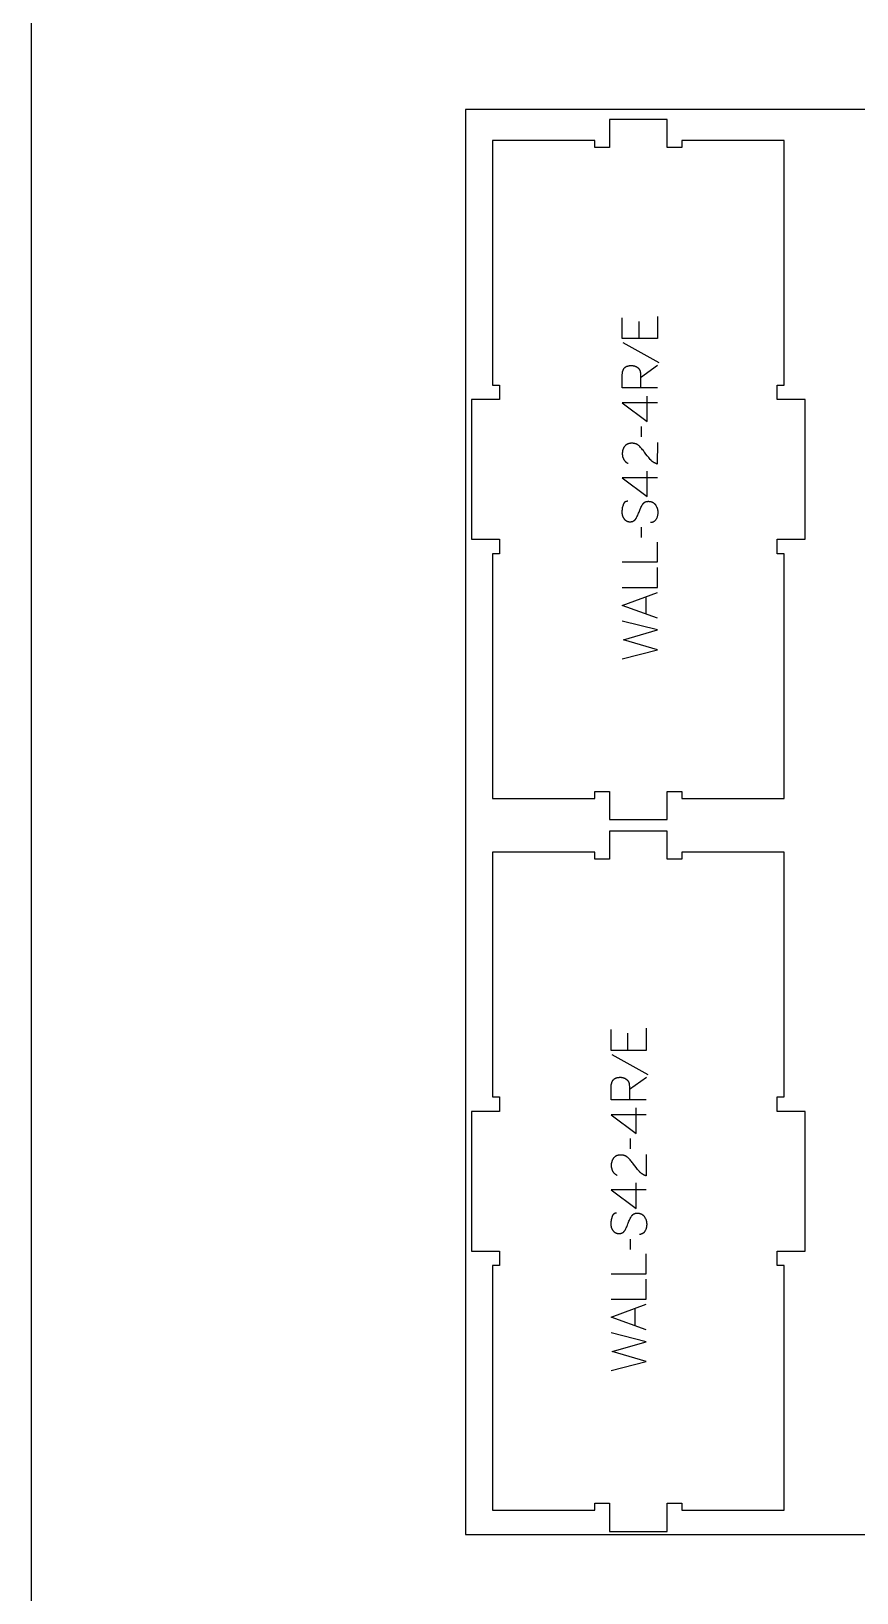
# Model space of a CAD drawing. Extents: x -10701 to -7518, y -36097 to -28504.
# Drawn here: x -10701 to -9995, y -31798 to -30461 of the extents above; entities that cross this region are included whole.
import ezdxf

# ---------------------------------------------------------------- set-up
doc = ezdxf.new("R2010")
doc.units = 0
for name, color, linetype in [('0_SHEET_SPRUCEPLY_2440X122', 1, 'CONTINUOUS'), ('1_ANYTOOL_1MMDEEP_LABELS_S', 2, 'CONTINUOUS'), ('4_ANYTOOL_CUTTHROUGH_OUTSI', 5, 'CONTINUOUS'), ('DONOTCUT', 18, 'CONTINUOUS')]:
    doc.layers.add(name, color=color, linetype=linetype)

msp = doc.modelspace()

# ---------------------------------------------------------------- linework, layer by layer
at = {"layer": '0_SHEET_SPRUCEPLY_2440X122'}
msp.add_lwpolyline([(-10329.7, -30527.8), (-10329.7, -31747.8), (-7889.7, -31747.8), (-7889.7, -30527.8)], close=True, dxfattribs=at)
at = {"layer": '1_ANYTOOL_1MMDEEP_LABELS_S'}
for points in [[(-10165.6, -30704.9), (-10165.6, -30723.9), (-10195.6, -30723.9), (-10195.6, -30706)], [(-10181.6, -30709.2), (-10181.6, -30723.9)], [(-10195.1, -30727.3), (-10164.3, -30744.5)], [(-10165.6, -30766.2), (-10195.6, -30766.2), (-10195.6, -30754.9), (-10195.6, -30754.4), (-10195.5, -30753.9), (-10195.5, -30753.7), (-10195.5, -30753.5), (-10195.5, -30753.2), (-10195.5, -30753), (-10195.4, -30752.8), (-10195.4, -30752.6), (-10195.3, -30752.4), (-10195.3, -30752.2), (-10195.3, -30752), (-10195.2, -30751.8), (-10195.1, -30751.6), (-10195.1, -30751.4), (-10195, -30751.2), (-10195, -30751), (-10194.9, -30750.9), (-10194.8, -30750.7), (-10194.7, -30750.5), (-10194.7, -30750.3), (-10194.6, -30750.2), (-10194.5, -30750), (-10194.4, -30749.9), (-10194.3, -30749.7), (-10194.2, -30749.6), (-10194.1, -30749.4), (-10194, -30749.3), (-10193.9, -30749.2), (-10193.7, -30749), (-10193.6, -30748.9), (-10193.5, -30748.8), (-10193.4, -30748.7), (-10193.2, -30748.6), (-10193.1, -30748.4), (-10193, -30748.3), (-10192.8, -30748.2), (-10192.7, -30748.1), (-10192.5, -30748), (-10192.4, -30747.9), (-10192.2, -30747.9), (-10192, -30747.8), (-10191.9, -30747.7), (-10191.7, -30747.6), (-10191.5, -30747.5), (-10191.3, -30747.5), (-10191.2, -30747.4), (-10191, -30747.4), (-10190.8, -30747.3), (-10190.6, -30747.2), (-10190.4, -30747.2), (-10190.2, -30747.2), (-10190, -30747.1), (-10189.8, -30747.1), (-10189.6, -30747), (-10189.4, -30747), (-10189.1, -30747), (-10188.9, -30747), (-10188.7, -30746.9), (-10188.2, -30746.9), (-10187.7, -30746.9), (-10187.6, -30746.9), (-10187.4, -30746.9), (-10187.2, -30746.9), (-10187, -30746.9), (-10186.9, -30747), (-10186.7, -30747), (-10186.5, -30747), (-10186.4, -30747), (-10186.2, -30747.1), (-10186, -30747.1), (-10185.8, -30747.1), (-10185.7, -30747.2), (-10185.5, -30747.2), (-10185.4, -30747.3), (-10185.2, -30747.3), (-10185, -30747.4), (-10184.9, -30747.4), (-10184.7, -30747.5), (-10184.5, -30747.5), (-10184.4, -30747.6), (-10184.2, -30747.7), (-10184.1, -30747.8), (-10183.9, -30747.8), (-10183.8, -30747.9), (-10183.6, -30748), (-10183.5, -30748.1), (-10183.3, -30748.2), (-10183.1, -30748.3), (-10183, -30748.4), (-10182.8, -30748.5), (-10182.7, -30748.6), (-10182.5, -30748.7), (-10182.4, -30748.8), (-10182.3, -30748.9), (-10182.1, -30749), (-10182, -30749.2), (-10181.9, -30749.3), (-10181.7, -30749.4), (-10181.6, -30749.5), (-10181.5, -30749.7), (-10181.4, -30749.8), (-10181.3, -30749.9), (-10181.2, -30750.1), (-10181.1, -30750.2), (-10181, -30750.3), (-10180.9, -30750.5), (-10180.8, -30750.6), (-10180.8, -30750.8), (-10180.7, -30750.9), (-10180.6, -30751.1), (-10180.6, -30751.2), (-10180.5, -30751.4), (-10180.4, -30751.6), (-10180.4, -30751.7), (-10180.3, -30751.9), (-10180.3, -30752.1), (-10180.3, -30752.2), (-10180.2, -30752.4), (-10180.2, -30752.6), (-10180.2, -30752.7), (-10180.1, -30752.9), (-10180.1, -30753.1), (-10180.1, -30753.3), (-10180, -30755.2), (-10180, -30757.2), (-10180, -30766.2)], [(-10180, -30757.2), (-10165.5, -30746.8)], [(-10165.6, -30779), (-10195.6, -30779), (-10174.2, -30795)], [(-10174.2, -30795), (-10174.2, -30773.2)], [(-10179.5, -30799.3), (-10179.4, -30808.1)], [(-10165.6, -30813), (-10165.7, -30831.3), (-10166.1, -30831.2), (-10166.3, -30831.1), (-10166.6, -30831), (-10166.8, -30830.9), (-10167, -30830.8), (-10167.2, -30830.7), (-10167.4, -30830.6), (-10167.6, -30830.5), (-10167.8, -30830.4), (-10168.1, -30830.3), (-10168.3, -30830.2), (-10168.5, -30830.1), (-10168.7, -30830), (-10168.9, -30829.9), (-10169, -30829.7), (-10169.2, -30829.6), (-10169.4, -30829.5), (-10169.6, -30829.3), (-10169.8, -30829.2), (-10170, -30829.1), (-10170.2, -30828.9), (-10170.3, -30828.8), (-10170.5, -30828.6), (-10170.7, -30828.4), (-10170.8, -30828.3), (-10171, -30828.1), (-10171.2, -30828), (-10171.3, -30827.8), (-10171.5, -30827.6), (-10171.8, -30827.3), (-10173, -30825.8), (-10174.2, -30824.3), (-10175.4, -30822.8), (-10176.5, -30821.3), (-10177.1, -30820.5), (-10177.6, -30819.8), (-10178.2, -30819.1), (-10178.8, -30818.4), (-10179.4, -30817.7), (-10180, -30817.1), (-10180.6, -30816.4), (-10181.2, -30815.8), (-10181.4, -30815.7), (-10181.5, -30815.5), (-10181.7, -30815.4), (-10181.9, -30815.3), (-10182, -30815.2), (-10182.2, -30815), (-10182.4, -30814.9), (-10182.5, -30814.8), (-10182.7, -30814.7), (-10182.9, -30814.6), (-10183.1, -30814.5), (-10183.2, -30814.4), (-10183.4, -30814.3), (-10183.6, -30814.2), (-10183.8, -30814.1), (-10184, -30814.1), (-10184.2, -30814), (-10184.4, -30813.9), (-10184.6, -30813.9), (-10184.8, -30813.8), (-10185, -30813.8), (-10185.2, -30813.7), (-10185.4, -30813.7), (-10185.6, -30813.6), (-10185.8, -30813.6), (-10186, -30813.6), (-10186.2, -30813.5), (-10186.5, -30813.5), (-10186.7, -30813.5), (-10186.9, -30813.5), (-10187.1, -30813.5), (-10187.3, -30813.5), (-10187.6, -30813.5), (-10187.8, -30813.5), (-10188.1, -30813.5), (-10188.3, -30813.5), (-10188.6, -30813.5), (-10188.8, -30813.6), (-10189, -30813.6), (-10189.2, -30813.6), (-10189.5, -30813.7), (-10189.7, -30813.7), (-10189.9, -30813.8), (-10190.1, -30813.8), (-10190.3, -30813.9), (-10190.5, -30814), (-10190.7, -30814), (-10190.9, -30814.1), (-10191.1, -30814.2), (-10191.3, -30814.3), (-10191.5, -30814.4), (-10191.6, -30814.5), (-10191.8, -30814.6), (-10192, -30814.7), (-10192.1, -30814.8), (-10192.3, -30814.9), (-10192.5, -30815), (-10192.6, -30815.1), (-10192.8, -30815.3), (-10192.9, -30815.4), (-10193.1, -30815.6), (-10193.2, -30815.7), (-10193.3, -30815.8), (-10193.5, -30816), (-10193.6, -30816.2), (-10193.7, -30816.3), (-10193.9, -30816.5), (-10194, -30816.7), (-10194.1, -30816.8), (-10194.2, -30817), (-10194.3, -30817.2), (-10194.4, -30817.3), (-10194.5, -30817.5), (-10194.6, -30817.7), (-10194.7, -30817.9), (-10194.8, -30818.1), (-10194.8, -30818.3), (-10194.9, -30818.5), (-10195, -30818.7), (-10195.1, -30818.9), (-10195.1, -30819.1), (-10195.2, -30819.3), (-10195.2, -30819.5), (-10195.3, -30819.7), (-10195.3, -30819.9), (-10195.4, -30820.1), (-10195.4, -30820.3), (-10195.4, -30820.5), (-10195.5, -30820.8), (-10195.5, -30821), (-10195.5, -30821.2), (-10195.5, -30821.4), (-10195.6, -30821.7), (-10195.6, -30821.9), (-10195.6, -30822.4), (-10195.6, -30822.8), (-10195.6, -30823.1), (-10195.5, -30823.5), (-10195.5, -30823.8), (-10195.5, -30824.2), (-10195.4, -30824.5), (-10195.3, -30824.8), (-10195.3, -30825.1), (-10195.2, -30825.5), (-10195.1, -30825.6), (-10195.1, -30825.8), (-10195, -30825.9), (-10195, -30826.1), (-10194.9, -30826.2), (-10194.9, -30826.4), (-10194.8, -30826.5), (-10194.7, -30826.6), (-10194.7, -30826.8), (-10194.6, -30826.9), (-10194.5, -30827.1), (-10194.5, -30827.2), (-10194.4, -30827.3), (-10194.3, -30827.5), (-10194.2, -30827.6), (-10194.1, -30827.7), (-10194.1, -30827.9), (-10194, -30828), (-10193.9, -30828.1), (-10193.8, -30828.2), (-10193.7, -30828.4), (-10193.6, -30828.5), (-10193.5, -30828.6), (-10193.4, -30828.7), (-10193.3, -30828.8), (-10193.2, -30828.9), (-10193.1, -30829.1), (-10192.9, -30829.2), (-10192.8, -30829.3), (-10192.7, -30829.4), (-10192.6, -30829.5), (-10192.5, -30829.6), (-10192.2, -30829.8), (-10191.9, -30830), (-10191.7, -30830.2), (-10191.4, -30830.4), (-10191.1, -30830.5), (-10190.8, -30830.7), (-10190.5, -30830.9)], [(-10165.6, -30843.2), (-10195.6, -30843.2), (-10174.2, -30859.2)], [(-10174.2, -30859.2), (-10174.2, -30837.4)], [(-10191, -30863.2), (-10191.2, -30863.2), (-10191.3, -30863.2), (-10191.4, -30863.2), (-10191.5, -30863.3), (-10191.5, -30863.3), (-10191.6, -30863.3), (-10191.7, -30863.3), (-10191.8, -30863.3), (-10191.9, -30863.3), (-10192, -30863.3), (-10192.1, -30863.3), (-10192.1, -30863.4), (-10192.2, -30863.4), (-10192.3, -30863.4), (-10192.4, -30863.4), (-10192.5, -30863.5), (-10192.5, -30863.5), (-10192.6, -30863.5), (-10192.7, -30863.6), (-10192.8, -30863.6), (-10192.8, -30863.6), (-10192.9, -30863.7), (-10193, -30863.7), (-10193, -30863.7), (-10193.1, -30863.8), (-10193.2, -30863.8), (-10193.3, -30863.9), (-10193.3, -30863.9), (-10193.4, -30864), (-10193.4, -30864), (-10193.5, -30864.1), (-10193.6, -30864.1), (-10193.6, -30864.2), (-10193.7, -30864.2), (-10193.8, -30864.3), (-10193.8, -30864.3), (-10193.9, -30864.4), (-10193.9, -30864.4), (-10194, -30864.5), (-10194, -30864.6), (-10194.1, -30864.6), (-10194.1, -30864.7), (-10194.2, -30864.8), (-10194.2, -30864.9), (-10194.3, -30864.9), (-10194.3, -30865), (-10194.4, -30865.1), (-10194.4, -30865.2), (-10194.5, -30865.2), (-10194.5, -30865.3), (-10194.6, -30865.4), (-10194.6, -30865.6), (-10194.7, -30865.7), (-10194.8, -30865.9), (-10194.9, -30866.1), (-10194.9, -30866.3), (-10195, -30866.5), (-10195.2, -30867.3), (-10195.4, -30868.1), (-10195.6, -30868.9), (-10195.7, -30869.7), (-10195.7, -30870.1), (-10195.8, -30870.4), (-10195.8, -30870.8), (-10195.9, -30871.2), (-10195.9, -30871.5), (-10195.9, -30871.9), (-10195.9, -30872.3), (-10195.9, -30872.6), (-10195.9, -30872.8), (-10195.9, -30873), (-10195.9, -30873.2), (-10195.9, -30873.4), (-10195.9, -30873.6), (-10195.9, -30873.8), (-10195.8, -30874), (-10195.8, -30874.1), (-10195.8, -30874.3), (-10195.7, -30874.5), (-10195.7, -30874.7), (-10195.7, -30874.9), (-10195.6, -30875.1), (-10195.6, -30875.2), (-10195.5, -30875.4), (-10195.5, -30875.6), (-10195.4, -30875.8), (-10195.3, -30875.9), (-10195.3, -30876.1), (-10195.2, -30876.3), (-10195.1, -30876.4), (-10195.1, -30876.6), (-10195, -30876.8), (-10194.9, -30876.9), (-10194.8, -30877.1), (-10194.7, -30877.3), (-10194.6, -30877.4), (-10194.5, -30877.6), (-10194.4, -30877.8), (-10194.3, -30877.9), (-10194.2, -30878.1), (-10194.1, -30878.2), (-10194, -30878.4), (-10193.9, -30878.5), (-10193.7, -30878.7), (-10193.6, -30878.8), (-10193.5, -30878.9), (-10193.4, -30879.1), (-10193.2, -30879.2), (-10193.1, -30879.3), (-10193, -30879.4), (-10192.8, -30879.5), (-10192.7, -30879.6), (-10192.5, -30879.7), (-10192.4, -30879.8), (-10192.2, -30879.9), (-10192, -30880), (-10191.9, -30880.1), (-10191.7, -30880.2), (-10191.6, -30880.2), (-10191.4, -30880.3), (-10191.2, -30880.4), (-10191, -30880.4), (-10190.9, -30880.5), (-10190.7, -30880.5), (-10190.5, -30880.6), (-10190.3, -30880.6), (-10190.1, -30880.6), (-10189.9, -30880.7), (-10189.7, -30880.7), (-10189.5, -30880.7), (-10189.3, -30880.7), (-10189.1, -30880.7), (-10188.9, -30880.7), (-10188.7, -30880.7), (-10188.5, -30880.7), (-10188.3, -30880.7), (-10188.1, -30880.7), (-10187.9, -30880.6), (-10187.7, -30880.6), (-10187.5, -30880.6), (-10187.3, -30880.5), (-10187.1, -30880.5), (-10186.9, -30880.4), (-10186.7, -30880.4), (-10186.6, -30880.3), (-10186.5, -30880.3), (-10186.4, -30880.2), (-10186.3, -30880.2), (-10186.2, -30880.2), (-10186.1, -30880.1), (-10186.1, -30880.1), (-10186, -30880.1), (-10185.9, -30880), (-10185.8, -30880), (-10185.7, -30879.9), (-10185.7, -30879.9), (-10185.6, -30879.8), (-10185.5, -30879.8), (-10185.4, -30879.7), (-10185.4, -30879.7), (-10185.3, -30879.6), (-10185.2, -30879.6), (-10185.1, -30879.5), (-10185.1, -30879.4), (-10185, -30879.4), (-10184.9, -30879.3), (-10184.9, -30879.3), (-10184.8, -30879.2), (-10184.7, -30879.1), (-10184.6, -30879), (-10184.5, -30878.8), (-10184.4, -30878.7), (-10184.3, -30878.6), (-10184.1, -30878.4), (-10184, -30878.2), (-10183.9, -30878.1), (-10183.8, -30877.9), (-10183.4, -30877.2), (-10183.1, -30876.4), (-10182.7, -30875.7), (-10182.3, -30874.9), (-10182, -30874.2), (-10181.7, -30873.4), (-10181.3, -30872.5), (-10181, -30871.7), (-10180.7, -30870.9), (-10180.4, -30870.1), (-10180, -30869.3), (-10179.7, -30868.5), (-10179.3, -30867.8), (-10178.9, -30867.1), (-10178.5, -30866.4), (-10178.1, -30865.7), (-10178, -30865.5), (-10177.9, -30865.3), (-10177.8, -30865.2), (-10177.7, -30865.1), (-10177.6, -30865), (-10177.6, -30865), (-10177.5, -30864.9), (-10177.4, -30864.8), (-10177.4, -30864.8), (-10177.3, -30864.7), (-10177.2, -30864.6), (-10177.2, -30864.6), (-10177.1, -30864.5), (-10177, -30864.5), (-10177, -30864.4), (-10176.9, -30864.3), (-10176.8, -30864.3), (-10176.8, -30864.2), (-10176.7, -30864.2), (-10176.6, -30864.1), (-10176.5, -30864.1), (-10176.4, -30864), (-10176.4, -30864), (-10176.3, -30863.9), (-10176.2, -30863.9), (-10176.1, -30863.8), (-10176, -30863.8), (-10176, -30863.8), (-10175.9, -30863.7), (-10175.8, -30863.7), (-10175.7, -30863.7), (-10175.6, -30863.6), (-10175.5, -30863.6), (-10175.4, -30863.6), (-10175.3, -30863.5), (-10175.3, -30863.5), (-10175.2, -30863.5), (-10175, -30863.4), (-10174.8, -30863.4), (-10174.6, -30863.3), (-10174.4, -30863.3), (-10174.2, -30863.3), (-10174, -30863.3), (-10173.8, -30863.3), (-10173.6, -30863.2), (-10173.3, -30863.2), (-10173.1, -30863.2), (-10172.9, -30863.3), (-10172.6, -30863.3), (-10172.4, -30863.3), (-10172.2, -30863.3), (-10172, -30863.4), (-10171.7, -30863.4), (-10171.5, -30863.4), (-10171.3, -30863.5), (-10171.1, -30863.5), (-10170.9, -30863.6), (-10170.7, -30863.6), (-10170.5, -30863.7), (-10170.3, -30863.8), (-10170.1, -30863.9), (-10169.9, -30863.9), (-10169.8, -30864), (-10169.6, -30864.1), (-10169.4, -30864.2), (-10169.2, -30864.3), (-10169.1, -30864.4), (-10168.9, -30864.5), (-10168.7, -30864.7), (-10168.6, -30864.8), (-10168.4, -30864.9), (-10168.3, -30865), (-10168.1, -30865.2), (-10168, -30865.3), (-10167.8, -30865.5), (-10167.7, -30865.6), (-10167.6, -30865.8), (-10167.5, -30865.9), (-10167.3, -30866.1), (-10167.2, -30866.3), (-10167.1, -30866.4), (-10166.9, -30866.8), (-10166.7, -30867.2), (-10166.5, -30867.5), (-10166.3, -30867.9), (-10166.1, -30868.3), (-10166, -30868.7), (-10165.9, -30868.9), (-10165.8, -30869), (-10165.8, -30869.2), (-10165.7, -30869.4), (-10165.7, -30869.6), (-10165.6, -30869.8), (-10165.6, -30870), (-10165.5, -30870.2), (-10165.5, -30870.4), (-10165.4, -30870.6), (-10165.4, -30870.8), (-10165.4, -30871), (-10165.3, -30871.2), (-10165.3, -30871.4), (-10165.3, -30871.8), (-10165.2, -30872.2), (-10165.2, -30872.6), (-10165.2, -30873.1), (-10165.3, -30873.5), (-10165.3, -30873.9), (-10165.3, -30874.3), (-10165.4, -30874.7), (-10165.4, -30875), (-10165.5, -30875.4), (-10165.6, -30875.8), (-10165.7, -30876.2), (-10165.8, -30876.6), (-10165.9, -30876.9), (-10166.1, -30877.3), (-10166.2, -30877.7), (-10166.4, -30878), (-10166.6, -30878.4), (-10166.8, -30878.7), (-10166.9, -30878.9), (-10167, -30879), (-10167.1, -30879.2), (-10167.2, -30879.3), (-10167.3, -30879.5), (-10167.4, -30879.6), (-10167.5, -30879.8), (-10167.7, -30879.9), (-10167.8, -30880), (-10167.9, -30880.1), (-10168, -30880.3), (-10168.2, -30880.4), (-10168.2, -30880.4), (-10168.3, -30880.5), (-10168.4, -30880.5), (-10168.5, -30880.6), (-10168.5, -30880.6), (-10168.6, -30880.7), (-10168.7, -30880.7), (-10168.7, -30880.8), (-10168.8, -30880.8), (-10168.9, -30880.8), (-10169, -30880.9), (-10169, -30880.9), (-10169.1, -30881), (-10169.2, -30881), (-10169.3, -30881), (-10169.3, -30881.1), (-10169.4, -30881.1), (-10169.5, -30881.1), (-10169.6, -30881.1), (-10169.7, -30881.2), (-10169.8, -30881.2), (-10170, -30881.3), (-10170.2, -30881.3), (-10170.3, -30881.3), (-10170.5, -30881.4), (-10170.7, -30881.4), (-10170.9, -30881.4), (-10171.1, -30881.4), (-10171.3, -30881.4), (-10171.4, -30881.4)], [(-10179.5, -30885.5), (-10179.4, -30894.3)], [(-10195.6, -30915.2), (-10165.6, -30915.2), (-10165.6, -30898.1)], [(-10195.6, -30937), (-10165.6, -30937), (-10165.6, -30919.9)], [(-10165.6, -30963.3), (-10195.6, -30952.4), (-10165.6, -30941.3)], [(-10175.1, -30959.8), (-10175.1, -30944.9)], [(-10195.6, -30998), (-10165.6, -30990.3), (-10194.7, -30981.8), (-10165.6, -30973.3), (-10195.6, -30965.8)], [(-10175.1, -31314.4), (-10175.1, -31333.4), (-10205.1, -31333.4), (-10205.1, -31315.5)], [(-10191.1, -31318.7), (-10191.1, -31333.4)], [(-10204.6, -31336.8), (-10173.8, -31354)], [(-10175.1, -31375.7), (-10205.1, -31375.7), (-10205.1, -31364.4), (-10205.1, -31363.9), (-10205, -31363.4), (-10205, -31363.2), (-10205, -31363), (-10205, -31362.7), (-10204.9, -31362.5), (-10204.9, -31362.3), (-10204.9, -31362.1), (-10204.8, -31361.9), (-10204.8, -31361.7), (-10204.7, -31361.5), (-10204.7, -31361.3), (-10204.6, -31361.1), (-10204.6, -31360.9), (-10204.5, -31360.7), (-10204.4, -31360.5), (-10204.4, -31360.4), (-10204.3, -31360.2), (-10204.2, -31360), (-10204.1, -31359.8), (-10204.1, -31359.7), (-10204, -31359.5), (-10203.9, -31359.4), (-10203.8, -31359.2), (-10203.7, -31359.1), (-10203.6, -31358.9), (-10203.5, -31358.8), (-10203.3, -31358.7), (-10203.2, -31358.5), (-10203.1, -31358.4), (-10203, -31358.3), (-10202.9, -31358.2), (-10202.7, -31358.1), (-10202.6, -31357.9), (-10202.4, -31357.8), (-10202.3, -31357.7), (-10202.2, -31357.6), (-10202, -31357.5), (-10201.8, -31357.4), (-10201.7, -31357.4), (-10201.5, -31357.3), (-10201.4, -31357.2), (-10201.2, -31357.1), (-10201, -31357), (-10200.8, -31357), (-10200.7, -31356.9), (-10200.5, -31356.9), (-10200.3, -31356.8), (-10200.1, -31356.7), (-10199.9, -31356.7), (-10199.7, -31356.7), (-10199.5, -31356.6), (-10199.3, -31356.6), (-10199.1, -31356.5), (-10198.8, -31356.5), (-10198.6, -31356.5), (-10198.4, -31356.5), (-10198.2, -31356.4), (-10197.7, -31356.4), (-10197.2, -31356.4), (-10197, -31356.4), (-10196.9, -31356.4), (-10196.7, -31356.4), (-10196.5, -31356.4), (-10196.3, -31356.5), (-10196.2, -31356.5), (-10196, -31356.5), (-10195.8, -31356.5), (-10195.7, -31356.6), (-10195.5, -31356.6), (-10195.3, -31356.6), (-10195.2, -31356.7), (-10195, -31356.7), (-10194.8, -31356.8), (-10194.7, -31356.8), (-10194.5, -31356.9), (-10194.4, -31356.9), (-10194.2, -31357), (-10194, -31357), (-10193.9, -31357.1), (-10193.7, -31357.2), (-10193.6, -31357.3), (-10193.4, -31357.3), (-10193.2, -31357.4), (-10193.1, -31357.5), (-10192.9, -31357.6), (-10192.8, -31357.7), (-10192.6, -31357.8), (-10192.5, -31357.9), (-10192.3, -31358), (-10192.2, -31358.1), (-10192, -31358.2), (-10191.9, -31358.3), (-10191.8, -31358.4), (-10191.6, -31358.5), (-10191.5, -31358.7), (-10191.4, -31358.8), (-10191.2, -31358.9), (-10191.1, -31359), (-10191, -31359.2), (-10190.9, -31359.3), (-10190.8, -31359.4), (-10190.7, -31359.6), (-10190.6, -31359.7), (-10190.5, -31359.8), (-10190.4, -31360), (-10190.3, -31360.1), (-10190.2, -31360.3), (-10190.2, -31360.4), (-10190.1, -31360.6), (-10190, -31360.7), (-10190, -31360.9), (-10189.9, -31361.1), (-10189.9, -31361.2), (-10189.8, -31361.4), (-10189.8, -31361.6), (-10189.7, -31361.7), (-10189.7, -31361.9), (-10189.7, -31362.1), (-10189.7, -31362.2), (-10189.6, -31362.4), (-10189.6, -31362.6), (-10189.6, -31362.8), (-10189.5, -31364.7), (-10189.5, -31366.7), (-10189.5, -31375.7)], [(-10189.5, -31366.7), (-10175, -31356.3)], [(-10175.1, -31388.5), (-10205.1, -31388.5), (-10183.7, -31404.5)], [(-10183.7, -31404.5), (-10183.7, -31382.7)], [(-10189, -31408.8), (-10188.9, -31417.6)], [(-10175.1, -31422.5), (-10175.2, -31440.8), (-10175.6, -31440.7), (-10175.8, -31440.6), (-10176.1, -31440.5), (-10176.3, -31440.4), (-10176.5, -31440.3), (-10176.7, -31440.2), (-10176.9, -31440.1), (-10177.1, -31440), (-10177.3, -31439.9), (-10177.5, -31439.8), (-10177.7, -31439.7), (-10177.9, -31439.6), (-10178.1, -31439.5), (-10178.3, -31439.4), (-10178.5, -31439.2), (-10178.7, -31439.1), (-10178.9, -31439), (-10179.1, -31438.8), (-10179.3, -31438.7), (-10179.5, -31438.6), (-10179.6, -31438.4), (-10179.8, -31438.3), (-10180, -31438.1), (-10180.2, -31437.9), (-10180.3, -31437.8), (-10180.5, -31437.6), (-10180.7, -31437.5), (-10180.8, -31437.3), (-10181, -31437.1), (-10181.3, -31436.8), (-10182.5, -31435.3), (-10183.7, -31433.8), (-10184.9, -31432.3), (-10186, -31430.8), (-10186.6, -31430), (-10187.1, -31429.3), (-10187.7, -31428.6), (-10188.3, -31427.9), (-10188.9, -31427.2), (-10189.5, -31426.6), (-10190.1, -31425.9), (-10190.7, -31425.3), (-10190.9, -31425.2), (-10191, -31425), (-10191.2, -31424.9), (-10191.3, -31424.8), (-10191.5, -31424.7), (-10191.7, -31424.5), (-10191.9, -31424.4), (-10192, -31424.3), (-10192.2, -31424.2), (-10192.4, -31424.1), (-10192.6, -31424), (-10192.7, -31423.9), (-10192.9, -31423.8), (-10193.1, -31423.7), (-10193.3, -31423.6), (-10193.5, -31423.6), (-10193.7, -31423.5), (-10193.9, -31423.4), (-10194.1, -31423.4), (-10194.3, -31423.3), (-10194.5, -31423.3), (-10194.7, -31423.2), (-10194.9, -31423.2), (-10195.1, -31423.1), (-10195.3, -31423.1), (-10195.5, -31423.1), (-10195.7, -31423), (-10195.9, -31423), (-10196.2, -31423), (-10196.4, -31423), (-10196.6, -31423), (-10196.8, -31423), (-10197.1, -31423), (-10197.3, -31423), (-10197.6, -31423), (-10197.8, -31423), (-10198, -31423), (-10198.3, -31423.1), (-10198.5, -31423.1), (-10198.7, -31423.1), (-10199, -31423.2), (-10199.2, -31423.2), (-10199.4, -31423.3), (-10199.6, -31423.3), (-10199.8, -31423.4), (-10200, -31423.5), (-10200.2, -31423.5), (-10200.4, -31423.6), (-10200.6, -31423.7), (-10200.8, -31423.8), (-10200.9, -31423.9), (-10201.1, -31424), (-10201.3, -31424.1), (-10201.5, -31424.2), (-10201.6, -31424.3), (-10201.8, -31424.4), (-10202, -31424.5), (-10202.1, -31424.6), (-10202.3, -31424.8), (-10202.4, -31424.9), (-10202.6, -31425.1), (-10202.7, -31425.2), (-10202.8, -31425.3), (-10203, -31425.5), (-10203.1, -31425.7), (-10203.2, -31425.8), (-10203.3, -31426), (-10203.5, -31426.2), (-10203.6, -31426.3), (-10203.7, -31426.5), (-10203.8, -31426.7), (-10203.9, -31426.8), (-10204, -31427), (-10204.1, -31427.2), (-10204.2, -31427.4), (-10204.2, -31427.6), (-10204.3, -31427.8), (-10204.4, -31428), (-10204.5, -31428.2), (-10204.5, -31428.4), (-10204.6, -31428.6), (-10204.7, -31428.8), (-10204.7, -31429), (-10204.8, -31429.2), (-10204.8, -31429.4), (-10204.9, -31429.6), (-10204.9, -31429.8), (-10204.9, -31430), (-10205, -31430.3), (-10205, -31430.5), (-10205, -31430.7), (-10205, -31430.9), (-10205, -31431.2), (-10205.1, -31431.4), (-10205.1, -31431.9), (-10205.1, -31432.3), (-10205, -31432.6), (-10205, -31433), (-10205, -31433.3), (-10204.9, -31433.7), (-10204.9, -31434), (-10204.8, -31434.3), (-10204.7, -31434.6), (-10204.7, -31435), (-10204.6, -31435.1), (-10204.6, -31435.3), (-10204.5, -31435.4), (-10204.5, -31435.6), (-10204.4, -31435.7), (-10204.3, -31435.9), (-10204.3, -31436), (-10204.2, -31436.1), (-10204.2, -31436.3), (-10204.1, -31436.4), (-10204, -31436.6), (-10203.9, -31436.7), (-10203.9, -31436.8), (-10203.8, -31437), (-10203.7, -31437.1), (-10203.6, -31437.2), (-10203.5, -31437.4), (-10203.5, -31437.5), (-10203.4, -31437.6), (-10203.3, -31437.7), (-10203.2, -31437.9), (-10203.1, -31438), (-10203, -31438.1), (-10202.9, -31438.2), (-10202.8, -31438.3), (-10202.7, -31438.4), (-10202.5, -31438.6), (-10202.4, -31438.7), (-10202.3, -31438.8), (-10202.2, -31438.9), (-10202.1, -31439), (-10202, -31439.1), (-10201.7, -31439.3), (-10201.4, -31439.5), (-10201.2, -31439.7), (-10200.9, -31439.9), (-10200.6, -31440), (-10200.3, -31440.2), (-10200, -31440.4)], [(-10183.7, -31468.7), (-10183.7, -31446.9)], [(-10175.1, -31452.7), (-10205.1, -31452.7), (-10183.7, -31468.7)], [(-10200.5, -31472.7), (-10200.7, -31472.7), (-10200.8, -31472.7), (-10200.9, -31472.7), (-10200.9, -31472.8), (-10201, -31472.8), (-10201.1, -31472.8), (-10201.2, -31472.8), (-10201.3, -31472.8), (-10201.4, -31472.8), (-10201.5, -31472.8), (-10201.5, -31472.8), (-10201.6, -31472.9), (-10201.7, -31472.9), (-10201.8, -31472.9), (-10201.9, -31472.9), (-10201.9, -31473), (-10202, -31473), (-10202.1, -31473), (-10202.2, -31473.1), (-10202.3, -31473.1), (-10202.3, -31473.1), (-10202.4, -31473.2), (-10202.5, -31473.2), (-10202.5, -31473.2), (-10202.6, -31473.3), (-10202.7, -31473.3), (-10202.7, -31473.4), (-10202.8, -31473.4), (-10202.9, -31473.5), (-10202.9, -31473.5), (-10203, -31473.6), (-10203.1, -31473.6), (-10203.1, -31473.7), (-10203.2, -31473.7), (-10203.2, -31473.8), (-10203.3, -31473.8), (-10203.4, -31473.9), (-10203.4, -31473.9), (-10203.5, -31474), (-10203.5, -31474.1), (-10203.6, -31474.1), (-10203.6, -31474.2), (-10203.7, -31474.3), (-10203.7, -31474.4), (-10203.8, -31474.4), (-10203.8, -31474.5), (-10203.9, -31474.6), (-10203.9, -31474.7), (-10204, -31474.7), (-10204, -31474.8), (-10204, -31474.9), (-10204.1, -31475.1), (-10204.2, -31475.2), (-10204.3, -31475.4), (-10204.3, -31475.6), (-10204.4, -31475.8), (-10204.5, -31476), (-10204.7, -31476.8), (-10204.9, -31477.6), (-10205, -31478.4), (-10205.2, -31479.2), (-10205.2, -31479.6), (-10205.3, -31479.9), (-10205.3, -31480.3), (-10205.3, -31480.7), (-10205.4, -31481), (-10205.4, -31481.4), (-10205.4, -31481.8), (-10205.4, -31482.1), (-10205.4, -31482.3), (-10205.4, -31482.5), (-10205.4, -31482.7), (-10205.4, -31482.9), (-10205.4, -31483.1), (-10205.3, -31483.3), (-10205.3, -31483.5), (-10205.3, -31483.6), (-10205.3, -31483.8), (-10205.2, -31484), (-10205.2, -31484.2), (-10205.2, -31484.4), (-10205.1, -31484.6), (-10205.1, -31484.7), (-10205, -31484.9), (-10205, -31485.1), (-10204.9, -31485.3), (-10204.8, -31485.4), (-10204.8, -31485.6), (-10204.7, -31485.8), (-10204.6, -31485.9), (-10204.5, -31486.1), (-10204.5, -31486.3), (-10204.4, -31486.4), (-10204.3, -31486.6), (-10204.2, -31486.8), (-10204.1, -31486.9), (-10204, -31487.1), (-10203.9, -31487.3), (-10203.8, -31487.4), (-10203.7, -31487.6), (-10203.6, -31487.7), (-10203.5, -31487.9), (-10203.4, -31488), (-10203.2, -31488.2), (-10203.1, -31488.3), (-10203, -31488.4), (-10202.8, -31488.6), (-10202.7, -31488.7), (-10202.6, -31488.8), (-10202.4, -31488.9), (-10202.3, -31489), (-10202.1, -31489.1), (-10202, -31489.2), (-10201.8, -31489.3), (-10201.7, -31489.4), (-10201.5, -31489.5), (-10201.4, -31489.6), (-10201.2, -31489.7), (-10201, -31489.7), (-10200.9, -31489.8), (-10200.7, -31489.9), (-10200.5, -31489.9), (-10200.3, -31490), (-10200.2, -31490), (-10200, -31490.1), (-10199.8, -31490.1), (-10199.6, -31490.1), (-10199.4, -31490.2), (-10199.2, -31490.2), (-10199, -31490.2), (-10198.8, -31490.2), (-10198.6, -31490.2), (-10198.4, -31490.2), (-10198.2, -31490.2), (-10198, -31490.2), (-10197.7, -31490.2), (-10197.5, -31490.2), (-10197.3, -31490.1), (-10197.1, -31490.1), (-10197, -31490.1), (-10196.8, -31490), (-10196.6, -31490), (-10196.4, -31489.9), (-10196.2, -31489.9), (-10196, -31489.8), (-10196, -31489.8), (-10195.9, -31489.7), (-10195.8, -31489.7), (-10195.7, -31489.7), (-10195.6, -31489.6), (-10195.5, -31489.6), (-10195.5, -31489.6), (-10195.4, -31489.5), (-10195.3, -31489.5), (-10195.2, -31489.4), (-10195.1, -31489.4), (-10195.1, -31489.3), (-10195, -31489.3), (-10194.9, -31489.2), (-10194.8, -31489.2), (-10194.8, -31489.1), (-10194.7, -31489.1), (-10194.6, -31489), (-10194.6, -31488.9), (-10194.5, -31488.9), (-10194.4, -31488.8), (-10194.4, -31488.8), (-10194.3, -31488.7), (-10194.2, -31488.6), (-10194.1, -31488.5), (-10194, -31488.3), (-10193.9, -31488.2), (-10193.7, -31488.1), (-10193.6, -31487.9), (-10193.5, -31487.7), (-10193.4, -31487.6), (-10193.3, -31487.4), (-10192.9, -31486.7), (-10192.6, -31485.9), (-10192.2, -31485.2), (-10191.8, -31484.4), (-10191.5, -31483.7), (-10191.1, -31482.9), (-10190.8, -31482), (-10190.5, -31481.2), (-10190.2, -31480.4), (-10189.9, -31479.6), (-10189.5, -31478.8), (-10189.2, -31478), (-10188.8, -31477.3), (-10188.4, -31476.6), (-10188, -31475.9), (-10187.6, -31475.2), (-10187.5, -31475), (-10187.4, -31474.8), (-10187.2, -31474.7), (-10187.2, -31474.6), (-10187.1, -31474.5), (-10187.1, -31474.5), (-10187, -31474.4), (-10186.9, -31474.3), (-10186.9, -31474.3), (-10186.8, -31474.2), (-10186.7, -31474.1), (-10186.7, -31474.1), (-10186.6, -31474), (-10186.5, -31474), (-10186.5, -31473.9), (-10186.4, -31473.8), (-10186.3, -31473.8), (-10186.2, -31473.7), (-10186.2, -31473.7), (-10186.1, -31473.6), (-10186, -31473.6), (-10185.9, -31473.5), (-10185.9, -31473.5), (-10185.8, -31473.4), (-10185.7, -31473.4), (-10185.6, -31473.3), (-10185.5, -31473.3), (-10185.4, -31473.3), (-10185.4, -31473.2), (-10185.3, -31473.2), (-10185.2, -31473.2), (-10185.1, -31473.1), (-10185, -31473.1), (-10184.9, -31473.1), (-10184.8, -31473), (-10184.7, -31473), (-10184.6, -31473), (-10184.5, -31472.9), (-10184.3, -31472.9), (-10184.1, -31472.8), (-10183.9, -31472.8), (-10183.7, -31472.8), (-10183.5, -31472.8), (-10183.3, -31472.8), (-10183, -31472.7), (-10182.8, -31472.7), (-10182.6, -31472.7), (-10182.4, -31472.8), (-10182.1, -31472.8), (-10181.9, -31472.8), (-10181.7, -31472.8), (-10181.5, -31472.9), (-10181.2, -31472.9), (-10181, -31472.9), (-10180.8, -31473), (-10180.6, -31473), (-10180.4, -31473.1), (-10180.2, -31473.1), (-10180, -31473.2), (-10179.8, -31473.3), (-10179.6, -31473.4), (-10179.4, -31473.4), (-10179.2, -31473.5), (-10179.1, -31473.6), (-10178.9, -31473.7), (-10178.7, -31473.8), (-10178.5, -31473.9), (-10178.4, -31474), (-10178.2, -31474.2), (-10178.1, -31474.3), (-10177.9, -31474.4), (-10177.8, -31474.5), (-10177.6, -31474.7), (-10177.5, -31474.8), (-10177.3, -31475), (-10177.2, -31475.1), (-10177.1, -31475.3), (-10176.9, -31475.4), (-10176.8, -31475.6), (-10176.7, -31475.8), (-10176.6, -31475.9), (-10176.4, -31476.3), (-10176.2, -31476.7), (-10176, -31477), (-10175.8, -31477.4), (-10175.6, -31477.8), (-10175.5, -31478.2), (-10175.4, -31478.4), (-10175.3, -31478.5), (-10175.3, -31478.7), (-10175.2, -31478.9), (-10175.2, -31479.1), (-10175.1, -31479.3), (-10175.1, -31479.5), (-10175, -31479.7), (-10175, -31479.9), (-10174.9, -31480.1), (-10174.9, -31480.3), (-10174.9, -31480.5), (-10174.8, -31480.7), (-10174.8, -31480.9), (-10174.8, -31481.3), (-10174.7, -31481.7), (-10174.7, -31482.1), (-10174.7, -31482.6), (-10174.7, -31483), (-10174.8, -31483.4), (-10174.8, -31483.8), (-10174.9, -31484.2), (-10174.9, -31484.5), (-10175, -31484.9), (-10175.1, -31485.3), (-10175.2, -31485.7), (-10175.3, -31486.1), (-10175.4, -31486.4), (-10175.6, -31486.8), (-10175.7, -31487.2), (-10175.9, -31487.5), (-10176.1, -31487.9), (-10176.3, -31488.2), (-10176.4, -31488.4), (-10176.5, -31488.5), (-10176.6, -31488.7), (-10176.7, -31488.8), (-10176.8, -31489), (-10176.9, -31489.1), (-10177, -31489.3), (-10177.2, -31489.4), (-10177.3, -31489.5), (-10177.4, -31489.6), (-10177.5, -31489.8), (-10177.7, -31489.9), (-10177.7, -31489.9), (-10177.8, -31490), (-10177.9, -31490), (-10177.9, -31490.1), (-10178, -31490.1), (-10178.1, -31490.2), (-10178.2, -31490.2), (-10178.2, -31490.3), (-10178.3, -31490.3), (-10178.4, -31490.3), (-10178.4, -31490.4), (-10178.5, -31490.4), (-10178.6, -31490.5), (-10178.7, -31490.5), (-10178.8, -31490.5), (-10178.8, -31490.6), (-10178.9, -31490.6), (-10179, -31490.6), (-10179.1, -31490.6), (-10179.2, -31490.7), (-10179.3, -31490.7), (-10179.5, -31490.8), (-10179.7, -31490.8), (-10179.8, -31490.8), (-10180, -31490.9), (-10180.2, -31490.9), (-10180.4, -31490.9), (-10180.6, -31490.9), (-10180.7, -31490.9), (-10180.9, -31490.9)], [(-10189, -31495), (-10188.9, -31503.8)], [(-10205.1, -31524.7), (-10175.1, -31524.7), (-10175.1, -31507.6)], [(-10205.1, -31546.5), (-10175.1, -31546.5), (-10175.1, -31529.4)], [(-10175.1, -31572.8), (-10205.1, -31561.9), (-10175.1, -31550.8)], [(-10184.6, -31569.3), (-10184.6, -31554.4)], [(-10205.1, -31607.5), (-10175.1, -31599.8), (-10204.2, -31591.3), (-10175.1, -31582.8), (-10205.1, -31575.3)]]:
    msp.add_lwpolyline(points, dxfattribs=at)
at = {"layer": '4_ANYTOOL_CUTTHROUGH_OUTSI', "color": 5}
for points in [[(-10057.2, -30763.7), (-10057.2, -30554.2), (-10144.7, -30554.2), (-10144.7, -30560.2), (-10157.2, -30560.2), (-10157.2, -30536.2), (-10206.7, -30536.2), (-10206.7, -30560.2), (-10219.2, -30560.2), (-10219.2, -30554.2), (-10306.7, -30554.2), (-10306.7, -30763.7), (-10300.7, -30763.7), (-10300.7, -30776.2), (-10324.7, -30776.2), (-10324.7, -30895.7), (-10300.7, -30895.7), (-10300.7, -30908.2), (-10306.7, -30908.2), (-10306.7, -31117.7), (-10219.2, -31117.7), (-10219.2, -31111.7), (-10206.7, -31111.7), (-10206.7, -31135.7), (-10157.2, -31135.7), (-10157.2, -31111.7), (-10144.7, -31111.7), (-10144.7, -31117.7), (-10057.2, -31117.7), (-10057.2, -30908.2), (-10063.2, -30908.2), (-10063.2, -30895.7), (-10039.2, -30895.7), (-10039.2, -30776.2), (-10063.2, -30776.2), (-10063.2, -30763.7)], [(-10057.2, -31373.2), (-10057.2, -31163.7), (-10144.7, -31163.7), (-10144.7, -31169.7), (-10157.2, -31169.7), (-10157.2, -31145.7), (-10206.7, -31145.7), (-10206.7, -31169.7), (-10219.2, -31169.7), (-10219.2, -31163.7), (-10306.7, -31163.7), (-10306.7, -31373.2), (-10300.7, -31373.2), (-10300.7, -31385.7), (-10324.7, -31385.7), (-10324.7, -31505.2), (-10300.7, -31505.2), (-10300.7, -31517.7), (-10306.7, -31517.7), (-10306.7, -31727.2), (-10219.2, -31727.2), (-10219.2, -31721.2), (-10206.7, -31721.2), (-10206.7, -31745.2), (-10157.2, -31745.2), (-10157.2, -31721.2), (-10144.7, -31721.2), (-10144.7, -31727.2), (-10057.2, -31727.2), (-10057.2, -31517.7), (-10063.2, -31517.7), (-10063.2, -31505.2), (-10039.2, -31505.2), (-10039.2, -31385.7), (-10063.2, -31385.7), (-10063.2, -31373.2)]]:
    msp.add_lwpolyline(points, close=True, dxfattribs=at)
at = {"layer": 'DONOTCUT'}
msp.add_lwpolyline([(-10701.4, -36097.2), (-7518, -36097.2), (-7518, -28503.8), (-10701.4, -28503.8)], close=True, dxfattribs=at)

doc.saveas('drawing.dxf')
